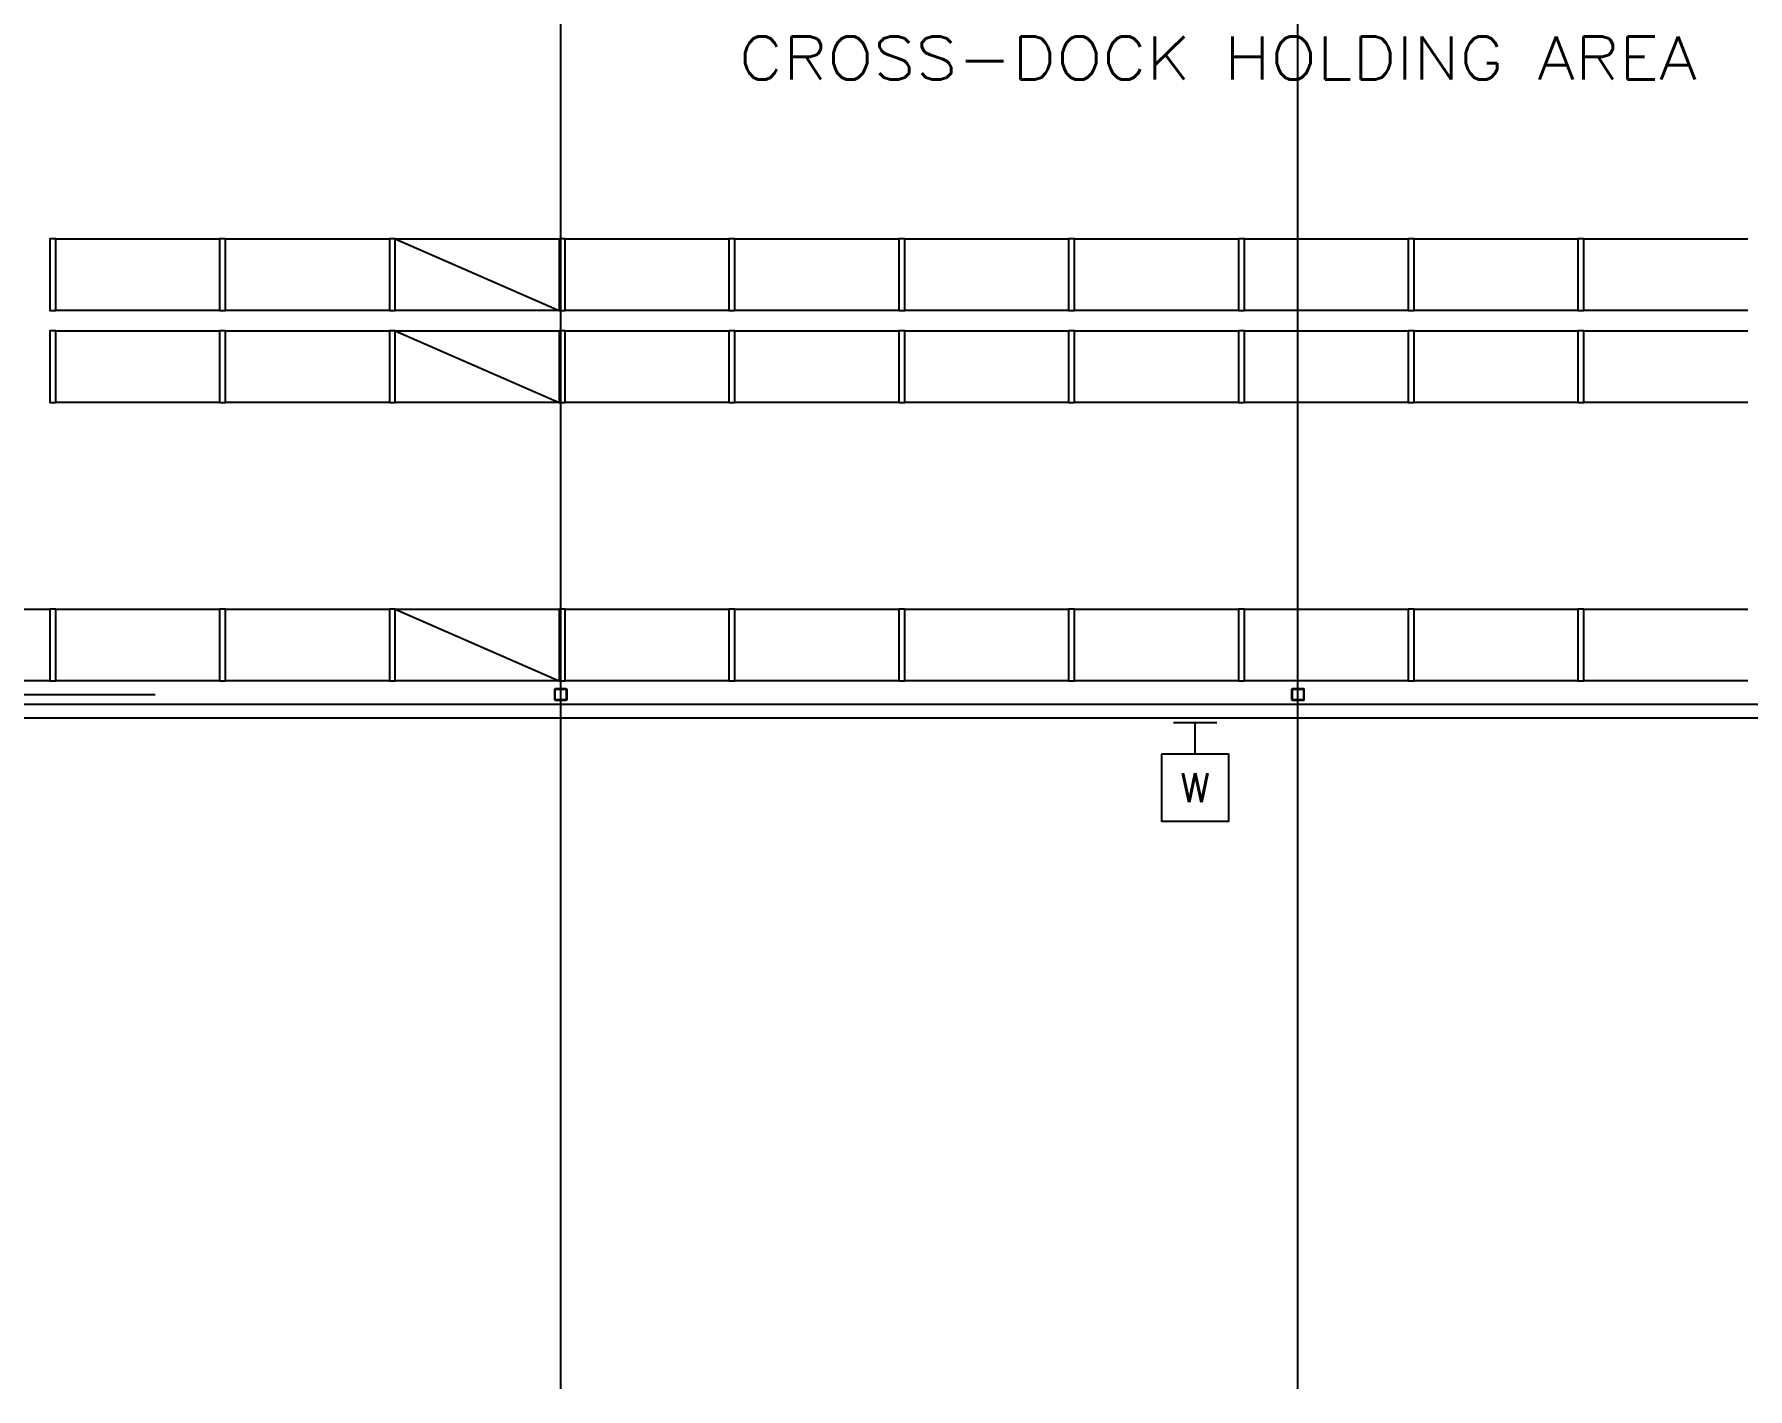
# Model space of a CAD drawing. Header units: millimetres. Extents: x 626570 to 643256, y 6233 to 11343.
# Drawn here: x 636723 to 637727, y 6628 to 7421 of the extents above; entities that cross this region are included whole.
import ezdxf
from ezdxf.enums import TextEntityAlignment as Align

# ---------------------------------------------------------------- set-up
doc = ezdxf.new("R2010")
doc.units = ezdxf.units.MM
doc.header["$LTSCALE"] = 4000
doc.header["$MEASUREMENT"] = 0
doc.linetypes.add('DASHDOT', pattern=[1, 0.5, -0.25, 0, -0.25])
doc.linetypes.add('HIDDEN', pattern=[0.375, 0.25, -0.125])
doc.layers.get('0').update_dxf_attribs({"linetype": 'CONTINUOUS'})
for name, color, linetype in [('17', 170, 'CONTINUOUS'), ('2012-201_WALL-FLEXWALL', 7, 'CONTINUOUS'), ('BEAMS', 170, 'CONTINUOUS'), ('FRAMES', 170, 'CONTINUOUS'), ('LTG', 6, 'CONTINUOUS'), ('MASTERFOUNDATION_1', 4, 'DASHDOT'), ('MASTERFOUNDATION_25', 7, 'CONTINUOUS'), ('TEXT-RED', 4, 'CONTINUOUS')]:
    doc.layers.add(name, color=color, linetype=linetype)
doc.styles.add('F0', font='romans.shx', dxfattribs={"height": 0.2})
doc.styles.get("Standard").update_dxf_attribs({"font": 'simplex.shx'})

# ---------------------------------------------------------------- blocks, each defined once
blk = doc.blocks.new('WD')
for p, q in [((322, 0), (-322, 0)), ((0, -465), (0, 0))]:
    blk.add_line(p, q)
blk.add_lwpolyline([(-500, -465), (-500, -1465), (500, -1465), (500, -465)], close=True)
blk.add_text('W', height=430).set_placement((0, -965), align=Align.MIDDLE)

msp = doc.modelspace()

# ---------------------------------------------------------------- linework, layer by layer
at = {"layer": '17', "linetype": 'HIDDEN'}
for p, q in [((636935, 7301.5), (637031, 7259.5)), ((636935, 7247.5), (637031, 7205.5)), ((636935, 7084.4), (637031, 7042.4))]:
    msp.add_line(p, q, dxfattribs=at)
at = {"layer": '2012-201_WALL-FLEXWALL', "linetype": 'Continuous'}
for p, q in [((638359.1, 7028.5), (636245.9, 7028.5)), ((638359.1, 7020.6), (636245.9, 7020.6))]:
    msp.add_line(p, q, dxfattribs=at)
at = {"layer": 'BEAMS', "linetype": 'Continuous'}
for p, q in [((636736, 7301.5), (636832, 7301.5)), ((636835.5, 7301.5), (636931.5, 7301.5)), ((636935, 7301.5), (637031, 7301.5)), ((637034.5, 7301.5), (637130.5, 7301.5)), ((637134, 7301.5), (637230, 7301.5)), ((637233.5, 7301.5), (637329.5, 7301.5)), ((637333, 7301.5), (637429, 7301.5)), ((637432.5, 7301.5), (637528.5, 7301.5)), ((637532, 7301.5), (637628, 7301.5)), ((637631.5, 7301.5), (637727.5, 7301.5)), ((636832, 7259.5), (636736, 7259.5)), ((636931.5, 7259.5), (636835.5, 7259.5)), ((637031, 7259.5), (636935, 7259.5)), ((637130.5, 7259.5), (637034.5, 7259.5)), ((637230, 7259.5), (637134, 7259.5)), ((637329.5, 7259.5), (637233.5, 7259.5)), ((637429, 7259.5), (637333, 7259.5)), ((637528.5, 7259.5), (637432.5, 7259.5)), ((637628, 7259.5), (637532, 7259.5)), ((637727.5, 7259.5), (637631.5, 7259.5)), ((636736, 7247.5), (636832, 7247.5)), ((636835.5, 7247.5), (636931.5, 7247.5)), ((636935, 7247.5), (637031, 7247.5)), ((637034.5, 7247.5), (637130.5, 7247.5)), ((637134, 7247.5), (637230, 7247.5)), ((637233.5, 7247.5), (637329.5, 7247.5)), ((637333, 7247.5), (637429, 7247.5)), ((637432.5, 7247.5), (637528.5, 7247.5)), ((637532, 7247.5), (637628, 7247.5)), ((637631.5, 7247.5), (637727.5, 7247.5)), ((636832, 7205.5), (636736, 7205.5)), ((636931.5, 7205.5), (636835.5, 7205.5)), ((637031, 7205.5), (636935, 7205.5)), ((637130.5, 7205.5), (637034.5, 7205.5)), ((637230, 7205.5), (637134, 7205.5)), ((637329.5, 7205.5), (637233.5, 7205.5)), ((637429, 7205.5), (637333, 7205.5)), ((637528.5, 7205.5), (637432.5, 7205.5)), ((637628, 7205.5), (637532, 7205.5)), ((637727.5, 7205.5), (637631.5, 7205.5)), ((636636.5, 7084.4), (636732.5, 7084.4)), ((636736, 7084.4), (636832, 7084.4)), ((636835.5, 7084.4), (636931.5, 7084.4)), ((636935, 7084.4), (637031, 7084.4)), ((637034.5, 7084.4), (637130.5, 7084.4)), ((637134, 7084.4), (637230, 7084.4)), ((637233.5, 7084.4), (637329.5, 7084.4)), ((637333, 7084.4), (637429, 7084.4)), ((637432.5, 7084.4), (637528.5, 7084.4)), ((637532, 7084.4), (637628, 7084.4)), ((637631.5, 7084.4), (637727.5, 7084.4)), ((636732.5, 7042.4), (636636.5, 7042.4)), ((636832, 7042.4), (636736, 7042.4)), ((636931.5, 7042.4), (636835.5, 7042.4)), ((637031, 7042.4), (636935, 7042.4)), ((637130.5, 7042.4), (637034.5, 7042.4)), ((637230, 7042.4), (637134, 7042.4)), ((637329.5, 7042.4), (637233.5, 7042.4)), ((637429, 7042.4), (637333, 7042.4)), ((637528.5, 7042.4), (637432.5, 7042.4)), ((637628, 7042.4), (637532, 7042.4)), ((637727.5, 7042.4), (637631.5, 7042.4))]:
    msp.add_line(p, q, dxfattribs=at)
at = {"layer": 'FRAMES', "linetype": 'Continuous', "flags": 128}
for points in [[(636736, 7259.5), (636736, 7301.5), (636732.5, 7301.5), (636732.5, 7259.5), (636736, 7259.5)], [(636835.5, 7259.5), (636835.5, 7301.5), (636832, 7301.5), (636832, 7259.5), (636835.5, 7259.5)], [(636935, 7259.5), (636935, 7301.5), (636931.5, 7301.5), (636931.5, 7259.5), (636935, 7259.5)], [(637034.5, 7259.5), (637034.5, 7301.5), (637031, 7301.5), (637031, 7259.5), (637034.5, 7259.5)], [(637134, 7259.5), (637134, 7301.5), (637130.5, 7301.5), (637130.5, 7259.5), (637134, 7259.5)], [(637233.5, 7259.5), (637233.5, 7301.5), (637230, 7301.5), (637230, 7259.5), (637233.5, 7259.5)], [(637333, 7259.5), (637333, 7301.5), (637329.5, 7301.5), (637329.5, 7259.5), (637333, 7259.5)], [(637432.5, 7259.5), (637432.5, 7301.5), (637429, 7301.5), (637429, 7259.5), (637432.5, 7259.5)], [(637532, 7259.5), (637532, 7301.5), (637528.5, 7301.5), (637528.5, 7259.5), (637532, 7259.5)], [(637631.5, 7259.5), (637631.5, 7301.5), (637628, 7301.5), (637628, 7259.5), (637631.5, 7259.5)], [(636736, 7205.5), (636736, 7247.5), (636732.5, 7247.5), (636732.5, 7205.5), (636736, 7205.5)], [(636835.5, 7205.5), (636835.5, 7247.5), (636832, 7247.5), (636832, 7205.5), (636835.5, 7205.5)], [(636935, 7205.5), (636935, 7247.5), (636931.5, 7247.5), (636931.5, 7205.5), (636935, 7205.5)], [(637034.5, 7205.5), (637034.5, 7247.5), (637031, 7247.5), (637031, 7205.5), (637034.5, 7205.5)], [(637134, 7205.5), (637134, 7247.5), (637130.5, 7247.5), (637130.5, 7205.5), (637134, 7205.5)], [(637233.5, 7205.5), (637233.5, 7247.5), (637230, 7247.5), (637230, 7205.5), (637233.5, 7205.5)], [(637333, 7205.5), (637333, 7247.5), (637329.5, 7247.5), (637329.5, 7205.5), (637333, 7205.5)], [(637432.5, 7205.5), (637432.5, 7247.5), (637429, 7247.5), (637429, 7205.5), (637432.5, 7205.5)], [(637532, 7205.5), (637532, 7247.5), (637528.5, 7247.5), (637528.5, 7205.5), (637532, 7205.5)], [(637631.5, 7205.5), (637631.5, 7247.5), (637628, 7247.5), (637628, 7205.5), (637631.5, 7205.5)], [(636736, 7042.4), (636736, 7084.4), (636732.5, 7084.4), (636732.5, 7042.4), (636736, 7042.4)], [(636835.5, 7042.4), (636835.5, 7084.4), (636832, 7084.4), (636832, 7042.4), (636835.5, 7042.4)], [(636935, 7042.4), (636935, 7084.4), (636931.5, 7084.4), (636931.5, 7042.4), (636935, 7042.4)], [(637034.5, 7042.4), (637034.5, 7084.4), (637031, 7084.4), (637031, 7042.4), (637034.5, 7042.4)], [(637134, 7042.4), (637134, 7084.4), (637130.5, 7084.4), (637130.5, 7042.4), (637134, 7042.4)], [(637233.5, 7042.4), (637233.5, 7084.4), (637230, 7084.4), (637230, 7042.4), (637233.5, 7042.4)], [(637333, 7042.4), (637333, 7084.4), (637329.5, 7084.4), (637329.5, 7042.4), (637333, 7042.4)], [(637432.5, 7042.4), (637432.5, 7084.4), (637429, 7084.4), (637429, 7042.4), (637432.5, 7042.4)], [(637532, 7042.4), (637532, 7084.4), (637528.5, 7084.4), (637528.5, 7042.4), (637532, 7042.4)], [(637631.5, 7042.4), (637631.5, 7084.4), (637628, 7084.4), (637628, 7042.4), (637631.5, 7042.4)]]:
    msp.add_lwpolyline(points, close=True, dxfattribs=at)
at = {"layer": 'MASTERFOUNDATION_1', "linetype": 'DASHDOT'}
for p, q in [((637031.9, 6627.5), (637031.9, 11123.2)), ((637463.9, 6627.5), (637463.9, 11123.2)), ((626794.1, 7034.4), (643036.1, 7034.4))]:
    msp.add_line(p, q, dxfattribs=at)
at = {"layer": 'MASTERFOUNDATION_25', "linetype": 'Continuous', "flags": 128}
for points in [[(637029.1, 7037.9), (637034.8, 7037.9), (637034.8, 7037.9), (637034.9, 7037.9), (637034.9, 7037.9), (637034.9, 7037.9), (637034.9, 7037.9), (637034.9, 7037.9), (637035, 7037.9), (637035, 7037.9), (637035, 7037.9), (637035, 7037.9), (637035, 7037.9), (637035.1, 7037.8), (637035.1, 7037.8), (637035.1, 7037.8), (637035.1, 7037.8), (637035.1, 7037.8), (637035.2, 7037.8), (637035.2, 7037.8), (637035.2, 7037.8), (637035.2, 7037.8), (637035.2, 7037.7), (637035.2, 7037.7), (637035.3, 7037.7), (637035.3, 7037.7), (637035.3, 7037.7), (637035.3, 7037.7), (637035.3, 7037.6), (637035.3, 7037.6), (637035.3, 7037.6), (637035.4, 7037.6), (637035.4, 7037.6), (637035.4, 7037.6), (637035.4, 7037.5), (637035.4, 7037.5), (637035.4, 7037.5), (637035.4, 7037.5), (637035.4, 7037.5), (637035.4, 7037.4), (637035.4, 7037.4), (637035.4, 7037.4), (637035.4, 7037.4), (637035.4, 7037.3), (637035.4, 7037.3), (637035.4, 7037.3), (637035.4, 7037.3), (637035.4, 7031.5), (637035.4, 7031.5), (637035.4, 7031.5), (637035.4, 7031.5), (637035.4, 7031.4), (637035.4, 7031.4), (637035.4, 7031.4), (637035.4, 7031.4), (637035.4, 7031.4), (637035.4, 7031.3), (637035.4, 7031.3), (637035.4, 7031.3), (637035.4, 7031.3), (637035.4, 7031.3), (637035.4, 7031.2), (637035.4, 7031.2), (637035.3, 7031.2), (637035.3, 7031.2), (637035.3, 7031.2), (637035.3, 7031.1), (637035.3, 7031.1), (637035.3, 7031.1), (637035.3, 7031.1), (637035.2, 7031.1), (637035.2, 7031.1), (637035.2, 7031), (637035.2, 7031), (637035.2, 7031), (637035.2, 7031), (637035.1, 7031), (637035.1, 7031), (637035.1, 7031), (637035.1, 7031), (637035.1, 7031), (637035, 7030.9), (637035, 7030.9), (637035, 7030.9), (637035, 7030.9), (637035, 7030.9), (637034.9, 7030.9), (637034.9, 7030.9), (637034.9, 7030.9), (637034.9, 7030.9), (637034.9, 7030.9), (637034.8, 7030.9), (637034.8, 7030.9), (637029.1, 7030.9), (637029, 7030.9), (637029, 7030.9), (637029, 7030.9), (637029, 7030.9), (637028.9, 7030.9), (637028.9, 7030.9), (637028.9, 7030.9), (637028.9, 7030.9), (637028.9, 7030.9), (637028.8, 7030.9), (637028.8, 7030.9), (637028.8, 7031), (637028.8, 7031), (637028.8, 7031), (637028.7, 7031), (637028.7, 7031), (637028.7, 7031), (637028.7, 7031), (637028.7, 7031), (637028.7, 7031), (637028.6, 7031.1), (637028.6, 7031.1), (637028.6, 7031.1), (637028.6, 7031.1), (637028.6, 7031.1), (637028.6, 7031.1), (637028.6, 7031.2), (637028.5, 7031.2), (637028.5, 7031.2), (637028.5, 7031.2), (637028.5, 7031.2), (637028.5, 7031.3), (637028.5, 7031.3), (637028.5, 7031.3), (637028.5, 7031.3), (637028.5, 7031.3), (637028.5, 7031.4), (637028.5, 7031.4), (637028.4, 7031.4), (637028.4, 7031.4), (637028.4, 7031.4), (637028.4, 7031.5), (637028.4, 7031.5), (637028.4, 7031.5), (637028.4, 7031.5), (637028.4, 7037.3), (637028.4, 7037.3), (637028.4, 7037.3), (637028.4, 7037.3), (637028.4, 7037.4), (637028.4, 7037.4), (637028.4, 7037.4), (637028.5, 7037.4), (637028.5, 7037.5), (637028.5, 7037.5), (637028.5, 7037.5), (637028.5, 7037.5), (637028.5, 7037.5), (637028.5, 7037.6), (637028.5, 7037.6), (637028.5, 7037.6), (637028.5, 7037.6), (637028.5, 7037.6), (637028.6, 7037.6), (637028.6, 7037.7), (637028.6, 7037.7), (637028.6, 7037.7), (637028.6, 7037.7), (637028.6, 7037.7), (637028.6, 7037.7), (637028.7, 7037.8), (637028.7, 7037.8), (637028.7, 7037.8), (637028.7, 7037.8), (637028.7, 7037.8), (637028.7, 7037.8), (637028.8, 7037.8), (637028.8, 7037.8), (637028.8, 7037.8), (637028.8, 7037.9), (637028.8, 7037.9), (637028.9, 7037.9), (637028.9, 7037.9), (637028.9, 7037.9), (637028.9, 7037.9), (637028.9, 7037.9), (637029, 7037.9), (637029, 7037.9), (637029, 7037.9), (637029, 7037.9), (637029.1, 7037.9)], [(637029.1, 7037.6), (637034.8, 7037.6), (637034.8, 7037.6), (637034.8, 7037.6), (637034.8, 7037.6), (637034.9, 7037.6), (637034.9, 7037.6), (637034.9, 7037.6), (637034.9, 7037.6), (637034.9, 7037.6), (637034.9, 7037.6), (637034.9, 7037.6), (637034.9, 7037.6), (637034.9, 7037.6), (637034.9, 7037.6), (637035, 7037.6), (637035, 7037.5), (637035, 7037.5), (637035, 7037.5), (637035, 7037.5), (637035, 7037.5), (637035, 7037.5), (637035, 7037.5), (637035, 7037.5), (637035, 7037.5), (637035, 7037.5), (637035, 7037.5), (637035.1, 7037.5), (637035.1, 7037.5), (637035.1, 7037.5), (637035.1, 7037.4), (637035.1, 7037.4), (637035.1, 7037.4), (637035.1, 7037.4), (637035.1, 7037.4), (637035.1, 7037.4), (637035.1, 7037.4), (637035.1, 7037.4), (637035.1, 7037.4), (637035.1, 7037.4), (637035.1, 7037.3), (637035.1, 7037.3), (637035.1, 7037.3), (637035.1, 7037.3), (637035.1, 7037.3), (637035.1, 7037.3), (637035.1, 7037.3), (637035.1, 7031.5), (637035.1, 7031.5), (637035.1, 7031.5), (637035.1, 7031.5), (637035.1, 7031.5), (637035.1, 7031.5), (637035.1, 7031.5), (637035.1, 7031.5), (637035.1, 7031.4), (637035.1, 7031.4), (637035.1, 7031.4), (637035.1, 7031.4), (637035.1, 7031.4), (637035.1, 7031.4), (637035.1, 7031.4), (637035.1, 7031.4), (637035.1, 7031.4), (637035.1, 7031.4), (637035.1, 7031.3), (637035.1, 7031.3), (637035, 7031.3), (637035, 7031.3), (637035, 7031.3), (637035, 7031.3), (637035, 7031.3), (637035, 7031.3), (637035, 7031.3), (637035, 7031.3), (637035, 7031.3), (637035, 7031.3), (637035, 7031.3), (637035, 7031.3), (637034.9, 7031.2), (637034.9, 7031.2), (637034.9, 7031.2), (637034.9, 7031.2), (637034.9, 7031.2), (637034.9, 7031.2), (637034.9, 7031.2), (637034.9, 7031.2), (637034.9, 7031.2), (637034.9, 7031.2), (637034.8, 7031.2), (637034.8, 7031.2), (637034.8, 7031.2), (637034.8, 7031.2), (637029.1, 7031.2), (637029, 7031.2), (637029, 7031.2), (637029, 7031.2), (637029, 7031.2), (637029, 7031.2), (637029, 7031.2), (637029, 7031.2), (637029, 7031.2), (637029, 7031.2), (637028.9, 7031.2), (637028.9, 7031.2), (637028.9, 7031.2), (637028.9, 7031.2), (637028.9, 7031.3), (637028.9, 7031.3), (637028.9, 7031.3), (637028.9, 7031.3), (637028.9, 7031.3), (637028.9, 7031.3), (637028.9, 7031.3), (637028.8, 7031.3), (637028.8, 7031.3), (637028.8, 7031.3), (637028.8, 7031.3), (637028.8, 7031.3), (637028.8, 7031.3), (637028.8, 7031.3), (637028.8, 7031.4), (637028.8, 7031.4), (637028.8, 7031.4), (637028.8, 7031.4), (637028.8, 7031.4), (637028.8, 7031.4), (637028.8, 7031.4), (637028.8, 7031.4), (637028.8, 7031.4), (637028.8, 7031.4), (637028.8, 7031.5), (637028.8, 7031.5), (637028.8, 7031.5), (637028.7, 7031.5), (637028.7, 7031.5), (637028.7, 7031.5), (637028.7, 7031.5), (637028.7, 7031.5), (637028.7, 7037.3), (637028.7, 7037.3), (637028.7, 7037.3), (637028.7, 7037.3), (637028.7, 7037.3), (637028.8, 7037.3), (637028.8, 7037.3), (637028.8, 7037.4), (637028.8, 7037.4), (637028.8, 7037.4), (637028.8, 7037.4), (637028.8, 7037.4), (637028.8, 7037.4), (637028.8, 7037.4), (637028.8, 7037.4), (637028.8, 7037.4), (637028.8, 7037.4), (637028.8, 7037.5), (637028.8, 7037.5), (637028.8, 7037.5), (637028.8, 7037.5), (637028.8, 7037.5), (637028.8, 7037.5), (637028.8, 7037.5), (637028.8, 7037.5), (637028.9, 7037.5), (637028.9, 7037.5), (637028.9, 7037.5), (637028.9, 7037.5), (637028.9, 7037.5), (637028.9, 7037.5), (637028.9, 7037.6), (637028.9, 7037.6), (637028.9, 7037.6), (637028.9, 7037.6), (637028.9, 7037.6), (637029, 7037.6), (637029, 7037.6), (637029, 7037.6), (637029, 7037.6), (637029, 7037.6), (637029, 7037.6), (637029, 7037.6), (637029, 7037.6), (637029, 7037.6), (637029.1, 7037.6)], [(637461.1, 7037.9), (637466.8, 7037.9), (637466.8, 7037.9), (637466.9, 7037.9), (637466.9, 7037.9), (637466.9, 7037.9), (637466.9, 7037.9), (637466.9, 7037.9), (637467, 7037.9), (637467, 7037.9), (637467, 7037.9), (637467, 7037.9), (637467.1, 7037.9), (637467.1, 7037.8), (637467.1, 7037.8), (637467.1, 7037.8), (637467.1, 7037.8), (637467.1, 7037.8), (637467.2, 7037.8), (637467.2, 7037.8), (637467.2, 7037.8), (637467.2, 7037.8), (637467.2, 7037.7), (637467.3, 7037.7), (637467.3, 7037.7), (637467.3, 7037.7), (637467.3, 7037.7), (637467.3, 7037.7), (637467.3, 7037.6), (637467.3, 7037.6), (637467.3, 7037.6), (637467.4, 7037.6), (637467.4, 7037.6), (637467.4, 7037.6), (637467.4, 7037.5), (637467.4, 7037.5), (637467.4, 7037.5), (637467.4, 7037.5), (637467.4, 7037.5), (637467.4, 7037.4), (637467.4, 7037.4), (637467.4, 7037.4), (637467.4, 7037.4), (637467.4, 7037.3), (637467.4, 7037.3), (637467.4, 7037.3), (637467.4, 7037.3), (637467.4, 7031.5), (637467.4, 7031.5), (637467.4, 7031.5), (637467.4, 7031.5), (637467.4, 7031.4), (637467.4, 7031.4), (637467.4, 7031.4), (637467.4, 7031.4), (637467.4, 7031.4), (637467.4, 7031.3), (637467.4, 7031.3), (637467.4, 7031.3), (637467.4, 7031.3), (637467.4, 7031.3), (637467.4, 7031.2), (637467.4, 7031.2), (637467.3, 7031.2), (637467.3, 7031.2), (637467.3, 7031.2), (637467.3, 7031.1), (637467.3, 7031.1), (637467.3, 7031.1), (637467.3, 7031.1), (637467.3, 7031.1), (637467.2, 7031.1), (637467.2, 7031), (637467.2, 7031), (637467.2, 7031), (637467.2, 7031), (637467.1, 7031), (637467.1, 7031), (637467.1, 7031), (637467.1, 7031), (637467.1, 7031), (637467.1, 7030.9), (637467, 7030.9), (637467, 7030.9), (637467, 7030.9), (637467, 7030.9), (637466.9, 7030.9), (637466.9, 7030.9), (637466.9, 7030.9), (637466.9, 7030.9), (637466.9, 7030.9), (637466.8, 7030.9), (637466.8, 7030.9), (637461.1, 7030.9), (637461, 7030.9), (637461, 7030.9), (637461, 7030.9), (637461, 7030.9), (637461, 7030.9), (637460.9, 7030.9), (637460.9, 7030.9), (637460.9, 7030.9), (637460.9, 7030.9), (637460.9, 7030.9), (637460.8, 7030.9), (637460.8, 7031), (637460.8, 7031), (637460.8, 7031), (637460.8, 7031), (637460.7, 7031), (637460.7, 7031), (637460.7, 7031), (637460.7, 7031), (637460.7, 7031), (637460.6, 7031.1), (637460.6, 7031.1), (637460.6, 7031.1), (637460.6, 7031.1), (637460.6, 7031.1), (637460.6, 7031.1), (637460.6, 7031.2), (637460.5, 7031.2), (637460.5, 7031.2), (637460.5, 7031.2), (637460.5, 7031.2), (637460.5, 7031.3), (637460.5, 7031.3), (637460.5, 7031.3), (637460.5, 7031.3), (637460.5, 7031.3), (637460.5, 7031.4), (637460.5, 7031.4), (637460.5, 7031.4), (637460.5, 7031.4), (637460.4, 7031.4), (637460.4, 7031.5), (637460.4, 7031.5), (637460.4, 7031.5), (637460.4, 7031.5), (637460.4, 7037.3), (637460.4, 7037.3), (637460.4, 7037.3), (637460.4, 7037.3), (637460.4, 7037.4), (637460.5, 7037.4), (637460.5, 7037.4), (637460.5, 7037.4), (637460.5, 7037.5), (637460.5, 7037.5), (637460.5, 7037.5), (637460.5, 7037.5), (637460.5, 7037.5), (637460.5, 7037.6), (637460.5, 7037.6), (637460.5, 7037.6), (637460.5, 7037.6), (637460.5, 7037.6), (637460.6, 7037.6), (637460.6, 7037.7), (637460.6, 7037.7), (637460.6, 7037.7), (637460.6, 7037.7), (637460.6, 7037.7), (637460.6, 7037.7), (637460.7, 7037.8), (637460.7, 7037.8), (637460.7, 7037.8), (637460.7, 7037.8), (637460.7, 7037.8), (637460.8, 7037.8), (637460.8, 7037.8), (637460.8, 7037.8), (637460.8, 7037.8), (637460.8, 7037.9), (637460.9, 7037.9), (637460.9, 7037.9), (637460.9, 7037.9), (637460.9, 7037.9), (637460.9, 7037.9), (637461, 7037.9), (637461, 7037.9), (637461, 7037.9), (637461, 7037.9), (637461, 7037.9), (637461.1, 7037.9)], [(637461.1, 7037.6), (637466.8, 7037.6), (637466.8, 7037.6), (637466.8, 7037.6), (637466.9, 7037.6), (637466.9, 7037.6), (637466.9, 7037.6), (637466.9, 7037.6), (637466.9, 7037.6), (637466.9, 7037.6), (637466.9, 7037.6), (637466.9, 7037.6), (637466.9, 7037.6), (637466.9, 7037.6), (637467, 7037.6), (637467, 7037.6), (637467, 7037.5), (637467, 7037.5), (637467, 7037.5), (637467, 7037.5), (637467, 7037.5), (637467, 7037.5), (637467, 7037.5), (637467, 7037.5), (637467, 7037.5), (637467, 7037.5), (637467.1, 7037.5), (637467.1, 7037.5), (637467.1, 7037.5), (637467.1, 7037.5), (637467.1, 7037.4), (637467.1, 7037.4), (637467.1, 7037.4), (637467.1, 7037.4), (637467.1, 7037.4), (637467.1, 7037.4), (637467.1, 7037.4), (637467.1, 7037.4), (637467.1, 7037.4), (637467.1, 7037.4), (637467.1, 7037.3), (637467.1, 7037.3), (637467.1, 7037.3), (637467.1, 7037.3), (637467.1, 7037.3), (637467.1, 7037.3), (637467.1, 7037.3), (637467.1, 7031.5), (637467.1, 7031.5), (637467.1, 7031.5), (637467.1, 7031.5), (637467.1, 7031.5), (637467.1, 7031.5), (637467.1, 7031.5), (637467.1, 7031.5), (637467.1, 7031.4), (637467.1, 7031.4), (637467.1, 7031.4), (637467.1, 7031.4), (637467.1, 7031.4), (637467.1, 7031.4), (637467.1, 7031.4), (637467.1, 7031.4), (637467.1, 7031.4), (637467.1, 7031.4), (637467.1, 7031.3), (637467.1, 7031.3), (637467.1, 7031.3), (637467, 7031.3), (637467, 7031.3), (637467, 7031.3), (637467, 7031.3), (637467, 7031.3), (637467, 7031.3), (637467, 7031.3), (637467, 7031.3), (637467, 7031.3), (637467, 7031.3), (637467, 7031.3), (637467, 7031.2), (637466.9, 7031.2), (637466.9, 7031.2), (637466.9, 7031.2), (637466.9, 7031.2), (637466.9, 7031.2), (637466.9, 7031.2), (637466.9, 7031.2), (637466.9, 7031.2), (637466.9, 7031.2), (637466.9, 7031.2), (637466.8, 7031.2), (637466.8, 7031.2), (637466.8, 7031.2), (637461.1, 7031.2), (637461.1, 7031.2), (637461, 7031.2), (637461, 7031.2), (637461, 7031.2), (637461, 7031.2), (637461, 7031.2), (637461, 7031.2), (637461, 7031.2), (637461, 7031.2), (637461, 7031.2), (637460.9, 7031.2), (637460.9, 7031.2), (637460.9, 7031.2), (637460.9, 7031.3), (637460.9, 7031.3), (637460.9, 7031.3), (637460.9, 7031.3), (637460.9, 7031.3), (637460.9, 7031.3), (637460.9, 7031.3), (637460.9, 7031.3), (637460.8, 7031.3), (637460.8, 7031.3), (637460.8, 7031.3), (637460.8, 7031.3), (637460.8, 7031.3), (637460.8, 7031.3), (637460.8, 7031.4), (637460.8, 7031.4), (637460.8, 7031.4), (637460.8, 7031.4), (637460.8, 7031.4), (637460.8, 7031.4), (637460.8, 7031.4), (637460.8, 7031.4), (637460.8, 7031.4), (637460.8, 7031.4), (637460.8, 7031.5), (637460.8, 7031.5), (637460.8, 7031.5), (637460.8, 7031.5), (637460.8, 7031.5), (637460.8, 7031.5), (637460.8, 7031.5), (637460.8, 7031.5), (637460.8, 7037.3), (637460.8, 7037.3), (637460.8, 7037.3), (637460.8, 7037.3), (637460.8, 7037.3), (637460.8, 7037.3), (637460.8, 7037.3), (637460.8, 7037.4), (637460.8, 7037.4), (637460.8, 7037.4), (637460.8, 7037.4), (637460.8, 7037.4), (637460.8, 7037.4), (637460.8, 7037.4), (637460.8, 7037.4), (637460.8, 7037.4), (637460.8, 7037.4), (637460.8, 7037.5), (637460.8, 7037.5), (637460.8, 7037.5), (637460.8, 7037.5), (637460.8, 7037.5), (637460.8, 7037.5), (637460.8, 7037.5), (637460.9, 7037.5), (637460.9, 7037.5), (637460.9, 7037.5), (637460.9, 7037.5), (637460.9, 7037.5), (637460.9, 7037.5), (637460.9, 7037.5), (637460.9, 7037.6), (637460.9, 7037.6), (637460.9, 7037.6), (637460.9, 7037.6), (637461, 7037.6), (637461, 7037.6), (637461, 7037.6), (637461, 7037.6), (637461, 7037.6), (637461, 7037.6), (637461, 7037.6), (637461, 7037.6), (637461, 7037.6), (637461.1, 7037.6), (637461.1, 7037.6)]]:
    msp.add_lwpolyline(points, close=True, dxfattribs=at)

# ---------------------------------------------------------------- block references
at = {"layer": 'LTG', "xscale": 0.03937008, "yscale": 0.03937008, "zscale": 0.03937008}
msp.add_blockref('WD', (637403.7, 7017.8), dxfattribs=at)

# ---------------------------------------------------------------- texts
at = {"layer": 'TEXT-RED', "style": 'F0', "width": 1.142874}
msp.add_text('CROSS-DOCK HOLDING AREA', height=25.134, dxfattribs=at).set_placement((637417, 7407.4), align=Align.MIDDLE_CENTER)

doc.saveas('drawing.dxf')
